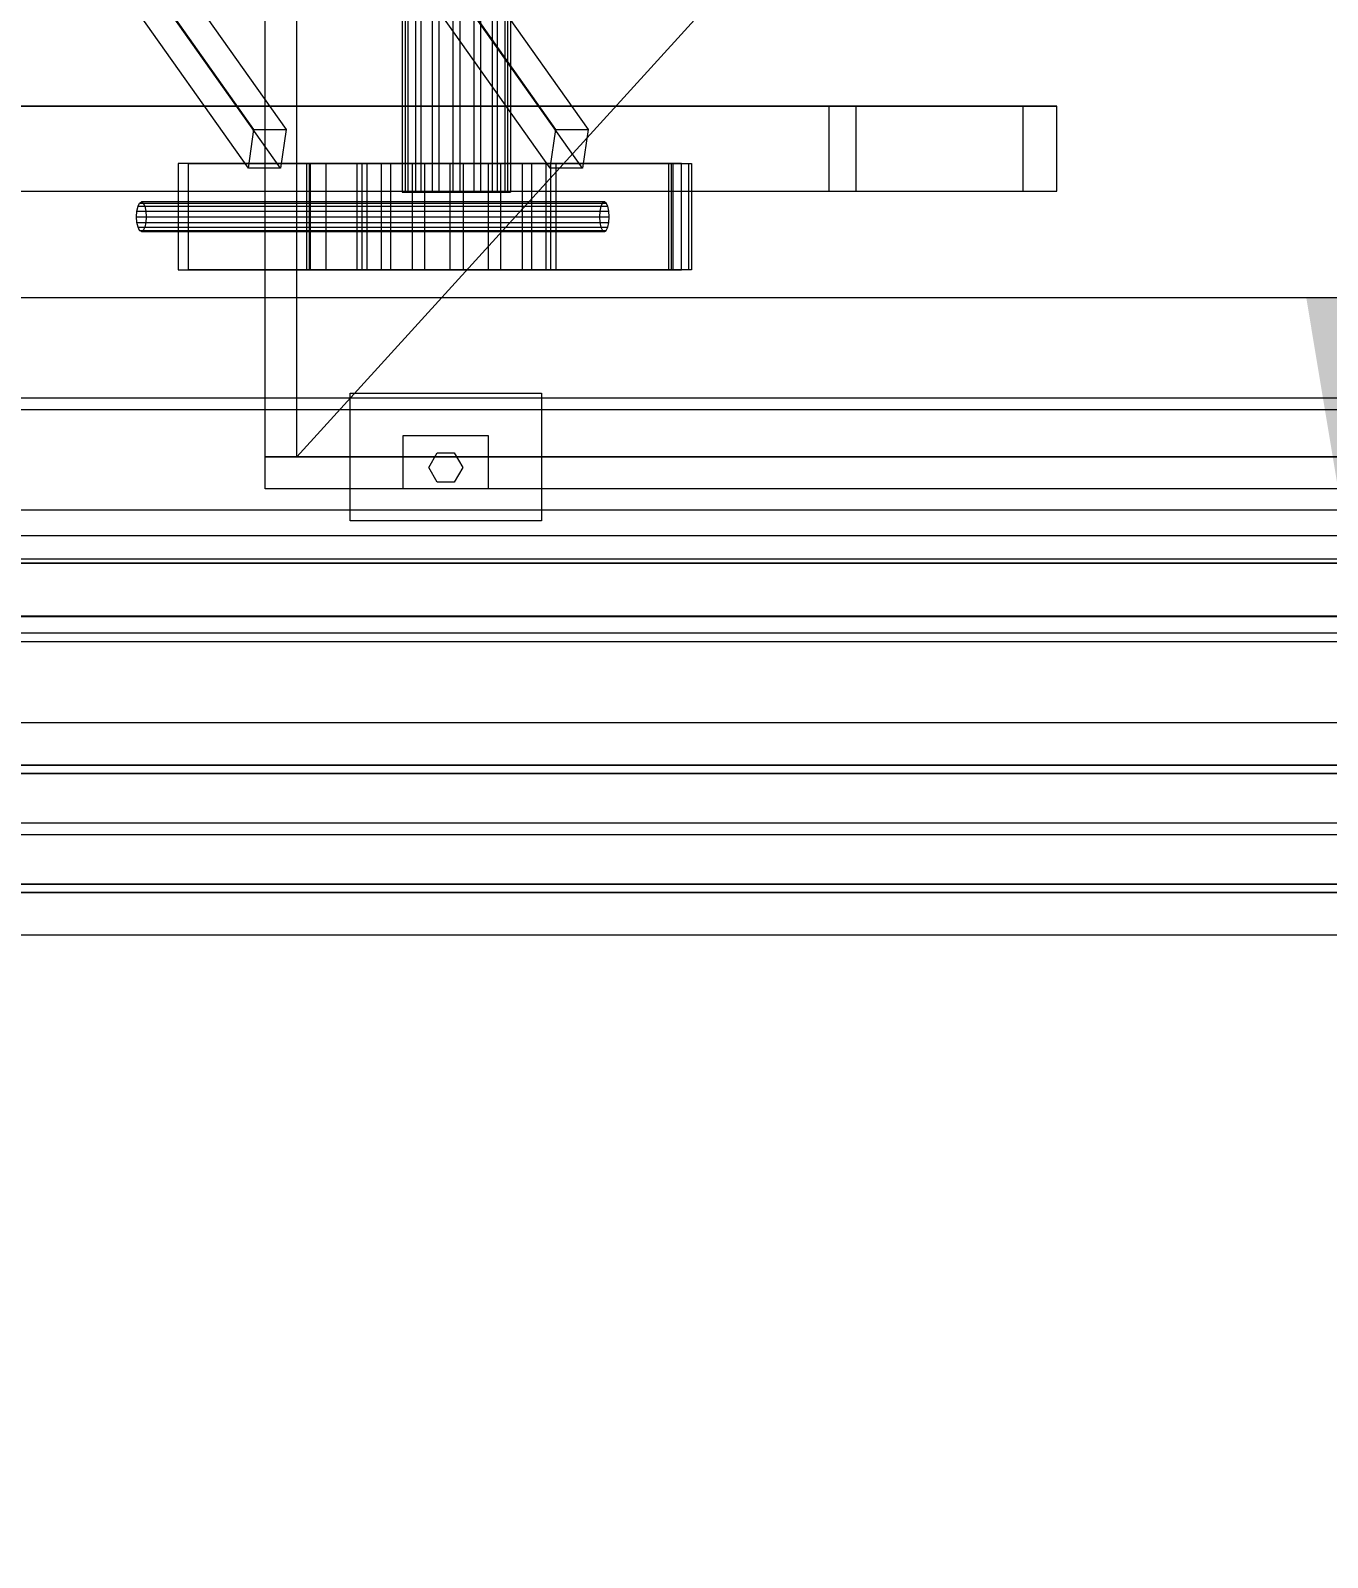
# Model space of a CAD drawing. Header units: millimetres. Extents: x -191664 to 191490, y -197311 to 10263.
# Drawn here: x 10744 to 11355, y -19093 to -18374 of the extents above; entities that cross this region are included whole.
import ezdxf

# ---------------------------------------------------------------- set-up
doc = ezdxf.new("R2010")
doc.units = ezdxf.units.MM
for name, color, linetype, lineweight in [('COTAS_INSTALACION_P', 30, 'Continuous', 0), ('COTAS_O', 1, 'Continuous', 0), ('superior_C01', 7, 'Continuous', 0), ('superior_mezcladora', 7, 'Continuous', 0)]:
    doc.layers.add(name, color=color, linetype=linetype, lineweight=lineweight)
doc.dimstyles.new('PLANTA_100', dxfattribs={"dimtxt": 250, "dimasz": 150, "dimexe": 150, "dimexo": 80, "dimgap": 100, "dimtad": 1, "dimtih": 1, "dimtoh": 1, "dimdec": 1, "dimdsep": 46, "dimcen": 0.09, "dimclrd": 1, "dimclre": 1, "dimclrt": 1, "dimadec": 0, "dimazin": 0, "dimtfac": 1, "dimtdec": 4, "dimtofl": 0, "dimtmove": 0, "dimatfit": 3, "dimfxl": 1, "dimtolj": 1, "dimtzin": 0, "dimarcsym": 0})

# ---------------------------------------------------------------- blocks, each defined once
blk = doc.blocks.new('*D5')
at = {"layer": 'COTAS_INSTALACION_P', "color": 1, "lineweight": -2, "transparency": 16777216}
for p, q in [((-1000, -18080), (-1000, -25850)), ((60117.12, -18080), (60117.12, -25850)), ((-850, -25700), (59967.12, -25700))]:
    blk.add_line(p, q, dxfattribs=at)
at = {"layer": 'COTAS_INSTALACION_P', "color": 1, "transparency": 16777216}
for points in [[(-850, -25675), (-850, -25725), (-1000, -25700)], [(59967.12, -25675), (59967.12, -25725), (60117.12, -25700)]]:
    blk.add_solid(points, dxfattribs=at)
at = {"layer": 'Defpoints', "color": 0, "transparency": 16777216}
for p in [(-1000, -18000), (60117.12, -18000), (60117.12, -25700)]:
    blk.add_point(p, dxfattribs=at)
blk = doc.blocks.new('*D34')
at = {"layer": 'COTAS_O', "color": 1, "lineweight": -2, "transparency": 16777216}
for p, q in [((10649.53, -17350), (11519.53, -17350)), ((11369.53, -18500), (11369.53, -17500)), ((10649.53, -18650), (11519.53, -18650))]:
    blk.add_line(p, q, dxfattribs=at)
at = {"layer": 'COTAS_O', "color": 1, "transparency": 16777216}
for points in [[(11344.53, -17500), (11394.53, -17500), (11369.53, -17350)], [(11344.53, -18500), (11394.53, -18500), (11369.53, -18650)]]:
    blk.add_solid(points, dxfattribs=at)
at = {"layer": 'Defpoints', "color": 0, "transparency": 16777216}
for p in [(10569.53, -17350), (11369.53, -17350), (10569.53, -18650)]:
    blk.add_point(p, dxfattribs=at)
blk = doc.blocks.new('*D35')
at = {"layer": 'COTAS_O', "color": 1, "lineweight": -2, "transparency": 16777216}
for p, q in [((10569.53, -18730), (10569.53, -20100)), ((16769.53, -18730), (16769.53, -20100)), ((10719.53, -19950), (16619.53, -19950))]:
    blk.add_line(p, q, dxfattribs=at)
at = {"layer": 'COTAS_O', "color": 1, "transparency": 16777216}
for points in [[(10719.53, -19925), (10719.53, -19975), (10569.53, -19950)], [(16619.53, -19925), (16619.53, -19975), (16769.53, -19950)]]:
    blk.add_solid(points, dxfattribs=at)
at = {"layer": 'Defpoints', "color": 0, "transparency": 16777216}
for p in [(10569.53, -18650), (16769.53, -18650), (16769.53, -19950)]:
    blk.add_point(p, dxfattribs=at)

msp = doc.modelspace()

# ---------------------------------------------------------------- linework, layer by layer
at = {"layer": 'superior_C01', "color": 139, "true_color": 0x354b57}
for p, q in [((10849.29, -18420.89), (10750.04, -18280.89)), ((10765.2, -18280.89), (10864.45, -18420.89)), ((10991.4, -18420.89), (10892.14, -18280.89)), ((10907.3, -18280.89), (11006.56, -18420.89)), ((10846.66, -18439.11), (10747.41, -18299.11)), ((10861.82, -18439.11), (10762.56, -18299.11)), ((10988.76, -18439.11), (10889.51, -18299.11)), ((11003.92, -18439.11), (10904.67, -18299.11)), ((11119.86, -18410), (10613.02, -18410)), ((10625.83, -18410), (11132.66, -18410)), ((11211.11, -18410), (10704.27, -18410)), ((10720.28, -18410), (11227.11, -18410)), ((11119.86, -18410), (11119.86, -18450)), ((11132.66, -18410), (11119.86, -18410)), ((11132.66, -18450), (11132.66, -18410)), ((11211.11, -18410), (11211.11, -18450)), ((11227.11, -18410), (11211.11, -18410)), ((11227.11, -18450), (11227.11, -18410)), ((10846.66, -18439.11), (10849.29, -18420.89)), ((10849.29, -18420.89), (10864.45, -18420.89)), ((10864.45, -18420.89), (10861.82, -18439.11)), ((10988.76, -18439.11), (10991.4, -18420.89)), ((10991.4, -18420.89), (11006.56, -18420.89)), ((11006.56, -18420.89), (11003.92, -18439.11)), ((10861.82, -18439.11), (10846.66, -18439.11)), ((11044.52, -18437), (10873.99, -18437)), ((10873.99, -18437), (10873.99, -18487)), ((10875.92, -18437), (10873.99, -18437)), ((10875.92, -18487), (10875.92, -18437)), ((10875.92, -18437), (11046.44, -18437)), ((11003.92, -18439.11), (10988.76, -18439.11)), ((11044.52, -18487), (11044.52, -18437)), ((11044.52, -18437), (11046.44, -18437)), ((11046.44, -18437), (11046.44, -18487)), ((10613.02, -18450), (11119.86, -18450)), ((10625.83, -18450), (11132.66, -18450)), ((10704.27, -18450), (11211.11, -18450)), ((10720.28, -18450), (11227.11, -18450)), ((11119.86, -18450), (11132.66, -18450)), ((11211.11, -18450), (11227.11, -18450)), ((10873.99, -18487), (11044.52, -18487)), ((10873.99, -18487), (10875.92, -18487)), ((11046.44, -18487), (10875.92, -18487)), ((11046.44, -18487), (11044.52, -18487))]:
    msp.add_line(p, q, dxfattribs=at)
at = {"layer": 'superior_C01', "color": 9, "true_color": 0xb8c2c5}
for p, q in [((10919.09, -18342.5), (10919.09, -18450.5)), ((10920.37, -18342.5), (10920.37, -18450.5)), ((10921.67, -18342.5), (10921.67, -18450.5)), ((10925.33, -18342.5), (10925.33, -18450.5)), ((10927.74, -18342.5), (10927.74, -18450.5)), ((10933.22, -18342.5), (10933.22, -18450.5)), ((10936.36, -18342.5), (10936.36, -18450.5)), ((10942.83, -18342.5), (10942.83, -18450.5)), ((10946.23, -18342.5), (10946.23, -18450.5)), ((10952.69, -18342.5), (10952.69, -18450.5)), ((10955.84, -18342.5), (10955.84, -18450.5)), ((10961.32, -18342.5), (10961.32, -18450.5)), ((10963.72, -18342.5), (10963.72, -18450.5)), ((10967.38, -18342.5), (10967.38, -18450.5)), ((10968.69, -18450.5), (10968.69, -18342.5)), ((10969.97, -18342.5), (10969.97, -18450.5)), ((10794.7, -18457.05), (10795.43, -18455.53)), ((10795.43, -18455.53), (10796.28, -18455)), ((10795.43, -18455.53), (11013.32, -18455.53)), ((10796.28, -18455), (10797.14, -18455.53)), ((11014.18, -18455), (10796.28, -18455)), ((10797.14, -18455.53), (10797.87, -18457.05)), ((10797.14, -18455.53), (11015.03, -18455.53)), ((10921.67, -18450.5), (10919.09, -18450.5)), ((10919.09, -18450.5), (10920.37, -18450.5)), ((10920.37, -18450.5), (10925.33, -18450.5)), ((10927.74, -18450.5), (10921.67, -18450.5)), ((10925.33, -18450.5), (10933.22, -18450.5)), ((10936.36, -18450.5), (10927.74, -18450.5)), ((10933.22, -18450.5), (10942.83, -18450.5)), ((10946.23, -18450.5), (10936.36, -18450.5)), ((10942.83, -18450.5), (10952.69, -18450.5)), ((10955.84, -18450.5), (10946.23, -18450.5)), ((10952.69, -18450.5), (10961.32, -18450.5)), ((10963.72, -18450.5), (10955.84, -18450.5)), ((10961.32, -18450.5), (10967.38, -18450.5)), ((10968.69, -18450.5), (10963.72, -18450.5)), ((10967.38, -18450.5), (10969.97, -18450.5)), ((10969.97, -18450.5), (10968.69, -18450.5)), ((11013.32, -18455.53), (11012.59, -18457.05)), ((11014.18, -18455), (11013.32, -18455.53)), ((11015.03, -18455.53), (11014.18, -18455)), ((11015.76, -18457.05), (11015.03, -18455.53)), ((10794.04, -18462), (10794.21, -18459.32)), ((10794.21, -18464.68), (10794.04, -18462)), ((10794.04, -18462), (11011.94, -18462)), ((10794.21, -18459.32), (10794.7, -18457.05)), ((10794.21, -18459.32), (11012.11, -18459.32)), ((10794.7, -18457.05), (11012.59, -18457.05)), ((10797.87, -18457.05), (10798.36, -18459.32)), ((10797.87, -18457.05), (11015.76, -18457.05)), ((10798.36, -18459.32), (10798.53, -18462)), ((10798.36, -18459.32), (11016.25, -18459.32)), ((10798.53, -18462), (10798.36, -18464.68)), ((10798.53, -18462), (11016.42, -18462)), ((11012.11, -18459.32), (11011.94, -18462)), ((11011.94, -18462), (11012.11, -18464.68)), ((11012.59, -18457.05), (11012.11, -18459.32)), ((11016.25, -18459.32), (11015.76, -18457.05)), ((11016.42, -18462), (11016.25, -18459.32)), ((11016.25, -18464.68), (11016.42, -18462)), ((10794.7, -18466.95), (10794.21, -18464.68)), ((10794.21, -18464.68), (11012.11, -18464.68)), ((10795.43, -18468.47), (10794.7, -18466.95)), ((10794.7, -18466.95), (11012.59, -18466.95)), ((10796.28, -18469), (10795.43, -18468.47)), ((10795.43, -18468.47), (11013.32, -18468.47)), ((10797.14, -18468.47), (10796.28, -18469)), ((10796.28, -18469), (11014.18, -18469)), ((10797.87, -18466.95), (10797.14, -18468.47)), ((10797.14, -18468.47), (11015.03, -18468.47)), ((10798.36, -18464.68), (10797.87, -18466.95)), ((10797.87, -18466.95), (11015.76, -18466.95)), ((10798.36, -18464.68), (11016.25, -18464.68)), ((11012.11, -18464.68), (11012.59, -18466.95)), ((11012.59, -18466.95), (11013.32, -18468.47)), ((11013.32, -18468.47), (11014.18, -18469)), ((11014.18, -18469), (11015.03, -18468.47)), ((11015.03, -18468.47), (11015.76, -18466.95)), ((11015.76, -18466.95), (11016.25, -18464.68))]:
    msp.add_line(p, q, dxfattribs=at)
at = {"layer": 'superior_C01', "color": 43, "true_color": 0xd6b34e}
for p, q in [((11050.47, -18437), (10813.63, -18437)), ((10813.63, -18437), (10813.63, -18487)), ((10818.43, -18437), (10813.63, -18437)), ((10818.43, -18487), (10818.43, -18437)), ((10818.43, -18437), (11055.27, -18437)), ((11050.47, -18487), (11050.47, -18437)), ((11050.47, -18437), (11055.27, -18437)), ((11055.27, -18437), (11055.27, -18487)), ((10813.63, -18487), (11050.47, -18487)), ((10813.63, -18487), (10818.43, -18487)), ((11055.27, -18487), (10818.43, -18487)), ((11055.27, -18487), (11050.47, -18487))]:
    msp.add_line(p, q, dxfattribs=at)
at = {"layer": 'superior_C01', "color": 145, "true_color": 0x3e8091}
for p, q in [((11045.8, -18437), (10875.28, -18437)), ((10875.28, -18437), (10875.28, -18487)), ((10883.28, -18437), (10875.28, -18437)), ((10883.28, -18487), (10883.28, -18437)), ((10883.28, -18437), (11053.8, -18437)), ((11045.8, -18487), (11045.8, -18437)), ((11045.8, -18437), (11053.8, -18437)), ((11053.8, -18437), (11053.8, -18487)), ((10875.28, -18487), (11045.8, -18487)), ((10875.28, -18487), (10883.28, -18487)), ((11053.8, -18487), (10883.28, -18487)), ((11053.8, -18487), (11045.8, -18487))]:
    msp.add_line(p, q, dxfattribs=at)
at = {"layer": 'superior_C01', "color": 147, "true_color": 0x24748b}
for p, q in [((10900, -18437), (10897.63, -18437)), ((10897.63, -18437), (10902.4, -18437)), ((10897.63, -18437), (10897.63, -18487)), ((10909.15, -18437), (10900, -18437)), ((10900, -18437), (10900, -18487)), ((10902.4, -18437), (10913.59, -18437)), ((10902.4, -18437), (10902.4, -18487)), ((10923.68, -18437), (10909.15, -18437)), ((10909.15, -18437), (10909.15, -18487)), ((10913.59, -18437), (10929.48, -18437)), ((10913.59, -18437), (10913.59, -18487)), ((10941.39, -18437), (10923.68, -18437)), ((10923.68, -18437), (10923.68, -18487)), ((10929.48, -18437), (10947.67, -18437)), ((10929.48, -18437), (10929.48, -18487)), ((10959.58, -18437), (10941.39, -18437)), ((10941.39, -18437), (10941.39, -18487)), ((10947.67, -18437), (10965.37, -18437)), ((10947.67, -18437), (10947.67, -18487)), ((10975.47, -18437), (10959.58, -18437)), ((10959.58, -18437), (10959.58, -18487)), ((10965.37, -18437), (10979.91, -18437)), ((10965.37, -18437), (10965.37, -18487)), ((10986.65, -18437), (10975.47, -18437)), ((10975.47, -18437), (10975.47, -18487)), ((10979.91, -18437), (10989.05, -18437)), ((10979.91, -18437), (10979.91, -18487)), ((10991.42, -18437), (10986.65, -18437)), ((10986.65, -18437), (10986.65, -18487)), ((10989.05, -18437), (10991.42, -18437)), ((10989.05, -18487), (10989.05, -18437)), ((10991.42, -18437), (10991.42, -18487)), ((10902.4, -18487), (10897.63, -18487)), ((10897.63, -18487), (10900, -18487)), ((10900, -18487), (10909.15, -18487)), ((10913.59, -18487), (10902.4, -18487)), ((10909.15, -18487), (10923.68, -18487)), ((10929.48, -18487), (10913.59, -18487)), ((10923.68, -18487), (10941.39, -18487)), ((10947.67, -18487), (10929.48, -18487)), ((10941.39, -18487), (10959.58, -18487)), ((10965.37, -18487), (10947.67, -18487)), ((10959.58, -18487), (10975.47, -18487)), ((10979.91, -18487), (10965.37, -18487)), ((10975.47, -18487), (10986.65, -18487)), ((10989.05, -18487), (10979.91, -18487)), ((10986.65, -18487), (10991.42, -18487)), ((10991.42, -18487), (10989.05, -18487))]:
    msp.add_line(p, q, dxfattribs=at)
at = {"layer": 'superior_mezcladora', "color": 254, "true_color": 0xdce0df}
for p, q in [((10854.53, -18575), (10854.53, -17425)), ((10854.53, -18590), (10854.53, -18575)), ((10854.53, -18575), (11834.53, -18575)), ((10869.53, -18575), (10854.53, -18575)), ((11834.53, -18590), (10854.53, -18590))]:
    msp.add_line(p, q, dxfattribs=at)
at = {"layer": 'superior_mezcladora', "color": 253, "true_color": 0xa5a6aa}
for p, q in [((10869.53, -18575), (10869.53, -17425)), ((10869.53, -18575), (11119.53, -18300)), ((11819.53, -18575), (10869.53, -18575)), ((16169.53, -18625), (10594.53, -18625))]:
    msp.add_line(p, q, dxfattribs=at)
at = {"layer": 'superior_mezcladora', "color": 8, "true_color": 0x667b86}
for p, q in [((10494.53, -18500), (16814.53, -18500)), ((10494.53, -18547.2), (16814.53, -18547.2)), ((16814.53, -18552.8), (10494.53, -18552.8)), ((16814.53, -18600), (10494.53, -18600)), ((10569.53, -18700), (16769.53, -18700)), ((12624.78, -18720), (10558.12, -18720)), ((10559.64, -18720), (12626.31, -18720)), ((12646.08, -18720), (10579.42, -18720)), ((10580.94, -18720), (12647.61, -18720)), ((10559.64, -18724), (12626.31, -18724)), ((12646.08, -18724), (10579.42, -18724)), ((10569.53, -18747.2), (16769.53, -18747.2)), ((16769.53, -18752.8), (10569.53, -18752.8)), ((12626.31, -18776), (10559.64, -18776)), ((10579.42, -18776), (12646.08, -18776)), ((10558.12, -18780), (12624.78, -18780)), ((12626.31, -18780), (10559.64, -18780)), ((10579.42, -18780), (12646.08, -18780)), ((12647.61, -18780), (10580.94, -18780)), ((16769.53, -18800), (10569.53, -18800))]:
    msp.add_line(p, q, dxfattribs=at)
at = {"layer": 'superior_mezcladora', "color": 9, "true_color": 0xc6c9c8}
for p, q in [((10894.53, -18605), (10894.53, -18545)), ((10894.53, -18545), (10984.53, -18545)), ((10984.53, -18545), (10984.53, -18605)), ((10984.53, -18605), (10894.53, -18605)), ((10569.53, -18623), (16769.53, -18623)), ((16769.53, -18658), (10569.53, -18658))]:
    msp.add_line(p, q, dxfattribs=at)
at = {"layer": 'superior_mezcladora', "color": 251, "true_color": 0x64686b}
for p, q in [((10919.53, -18590), (10919.53, -18565)), ((10919.53, -18565), (10959.53, -18565)), ((10959.53, -18565), (10959.53, -18590)), ((10959.53, -18590), (10919.53, -18590)), ((10569.53, -18612), (16769.53, -18612)), ((16769.53, -18662), (10569.53, -18662))]:
    msp.add_line(p, q, dxfattribs=at)
at = {"layer": 'superior_mezcladora', "color": 43, "true_color": 0xe7bf45}
for p, q in [((10931.53, -18580), (10935.53, -18573.07)), ((10935.53, -18573.07), (10943.53, -18573.07)), ((10943.53, -18573.07), (10947.53, -18580)), ((10935.53, -18586.93), (10931.53, -18580)), ((10947.53, -18580), (10943.53, -18586.93)), ((10943.53, -18586.93), (10935.53, -18586.93))]:
    msp.add_line(p, q, dxfattribs=at)
at = {"layer": 'superior_mezcladora', "color": 252, "true_color": 0x8b8c91}
for p, q in [((10569.53, -18625), (16769.53, -18625)), ((16769.53, -18650), (10569.53, -18650))]:
    msp.add_line(p, q, dxfattribs=at)

# ---------------------------------------------------------------- dimensions: what is measured, and where the dimension line sits
at = {"layer": 'COTAS_INSTALACION_P'}
dim = msp.add_aligned_dim(p1=(-1000, -18000), p2=(60117.12, -18000), distance=-7700, text='<> P', dimstyle='PLANTA_100', dxfattribs=at)
dim.commit()
dim.dimension.update_dxf_attribs({"geometry": '*D5', "text_midpoint": (29558.56, -25700)})
at = {"layer": 'COTAS_O'}
for p2, distance, picture, middle in [((10569.53, -17350), -800, '*D34', (11369.53, -18000)), ((16769.53, -18650), -1300, '*D35', (13669.53, -19950))]:
    dim = msp.add_aligned_dim(p1=(10569.53, -18650), p2=p2, distance=distance, text='<> O', dimstyle='PLANTA_100', dxfattribs=at)
    dim.commit()
    dim.dimension.update_dxf_attribs({"geometry": picture, "text_midpoint": middle})

doc.saveas('drawing.dxf')
